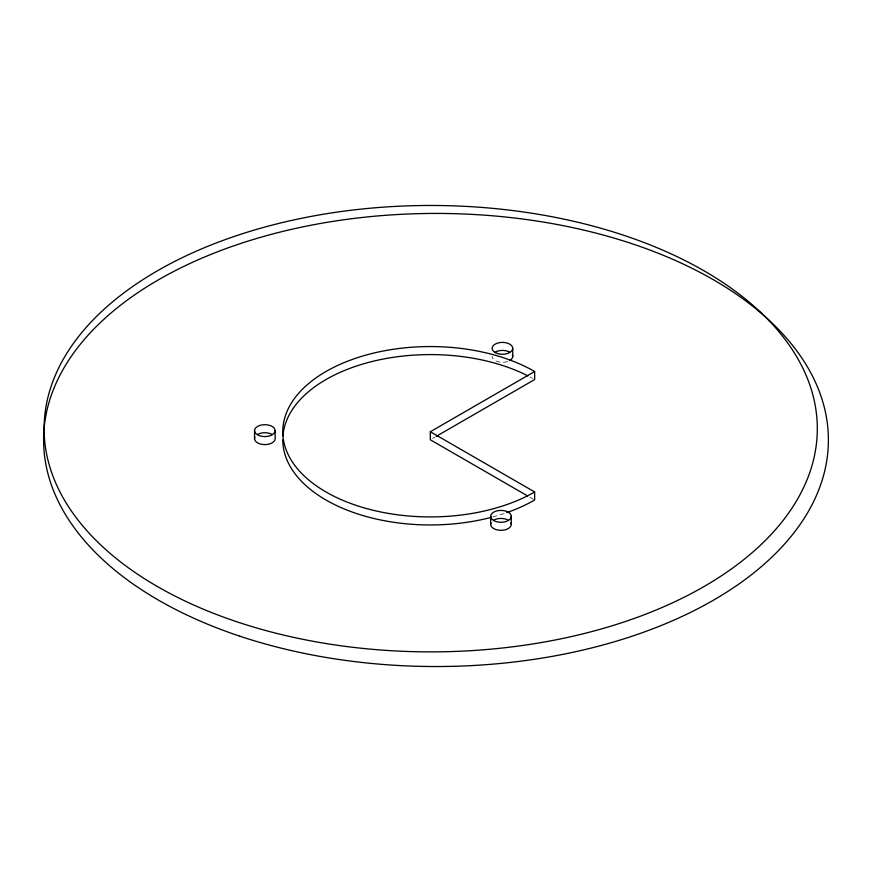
<?xml version="1.0" encoding="UTF-8"?>
<svg xmlns="http://www.w3.org/2000/svg" width="872" height="872" viewBox="0 0 872 872"><rect width="100%" height="100%" fill="white"/><g stroke="black" fill="none" stroke-linecap="round" stroke-linejoin="round"><path stroke-width="0.65" stroke-dasharray="4.36 3.27" d="M432.665 438.42L435.008 437.068M529.969 497.302L533.49 499.329M504.103 513.543A147.553 85.184 0 0 1 492.713 516.965M530.231 377.075A147.553 85.184 0 0 1 532.465 378.295M507.591 361.509A10.3 5.941 0 0 1 492.146 356.365"/><path stroke-width="1.31" d="M527.625 495.95L430.321 439.771L430.321 431.738L534.656 371.505L534.656 379.538L436.185 436.382M430.321 431.738L534.656 491.972L534.656 500.005A147.553 85.184 0 0 1 506.73 512.649M512.736 348.331L512.736 356.365M511.265 516.344A10.3 5.941 0 0 1 495.819 521.5A10.3 5.941 0 0 1 495.819 511.199A10.3 5.941 0 0 1 511.265 516.344L511.265 524.377M490.663 516.344L490.663 524.377M275.149 430.626A10.3 5.941 0 0 1 259.703 435.782A10.3 5.941 0 0 1 259.703 425.482A10.3 5.941 0 0 1 275.149 430.626L275.149 438.66A10.3 5.941 0 0 1 263.507 444.557A10.3 5.941 0 0 1 254.897 437.123M254.548 430.626L254.548 438.66M534.656 491.972A147.553 85.184 0 0 1 325.986 491.972A147.553 85.184 0 0 1 325.986 371.505A147.553 85.184 0 0 1 534.656 371.505M491.405 517.314A147.553 85.184 0 0 1 282.768 439.771M282.931 435.858A147.553 85.184 0 0 1 372.726 361.346A147.553 85.184 0 0 1 527.931 375.887M510.916 522.84A10.3 5.941 0 0 1 500.964 530.318A10.3 5.941 0 0 1 491.023 522.84M493.683 520.17A10.3 5.941 0 0 1 508.245 520.17M257.567 434.452A10.3 5.941 0 0 1 272.129 434.452M512.387 354.828A10.3 5.941 0 0 1 509.717 360.572M495.154 352.157A10.3 5.941 0 0 1 509.717 352.157M239.8 636.178A392.4 226.546 0 0 0 828.4 439.978A392.4 226.546 0 0 0 239.8 243.779A392.4 226.546 0 0 0 239.8 636.178M157.341 586.496A386.59 223.199 0 0 0 804.137 486.434A386.59 223.199 0 0 0 330.652 213.073A386.59 223.199 0 0 0 157.341 586.496M495.154 352.539A10.3 5.941 0 0 0 512.387 349.868A10.3 5.941 0 0 0 499.776 342.587A10.3 5.941 0 0 0 495.154 352.539"/></g></svg>
